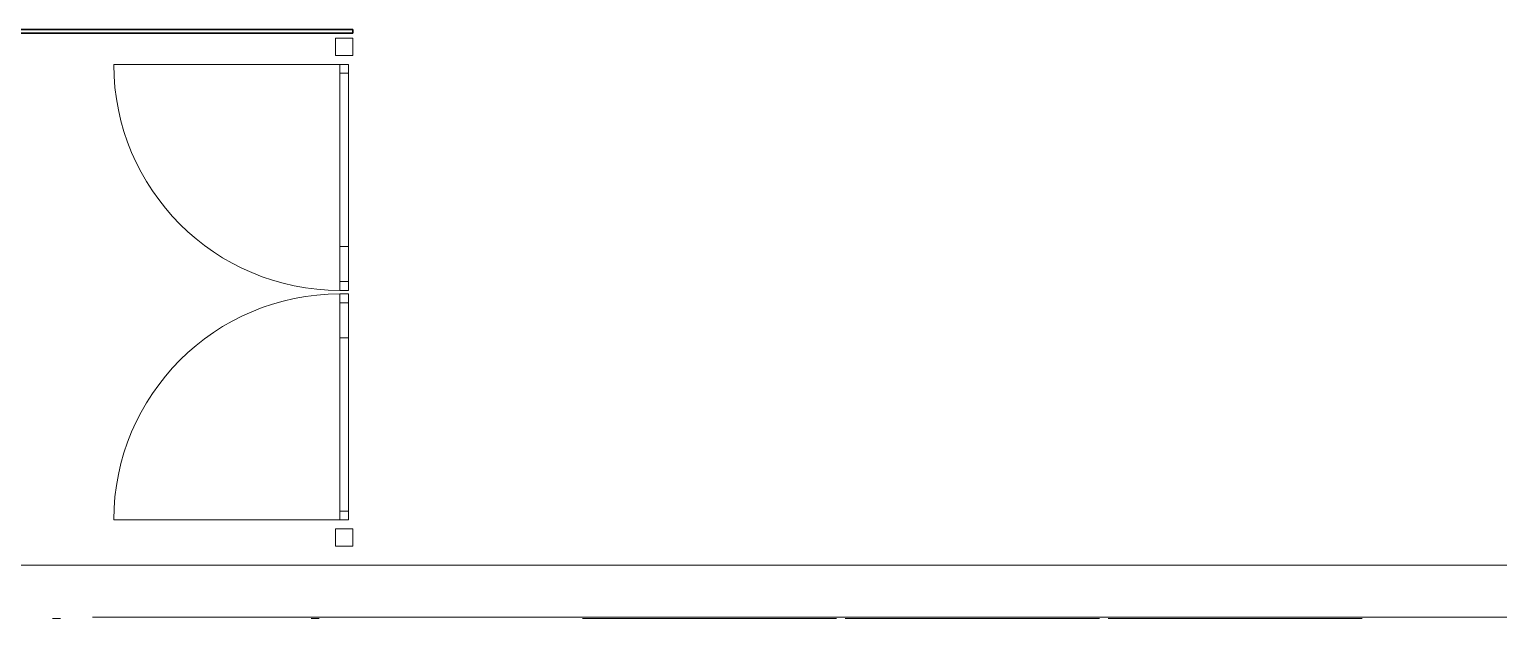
# Model space of a CAD drawing. Header units: millimetres. Extents: x 90978 to 295199, y -4084 to 97293.
# Drawn here: x 195920 to 204304, y 34696 to 38059 of the extents above; entities that cross this region are included whole.
import ezdxf

# ---------------------------------------------------------------- set-up
doc = ezdxf.new("R2010")
doc.units = ezdxf.units.MM
doc.header["$MEASUREMENT"] = 0
for name, color, linetype, lineweight in [('CSM-STL-XX-ZZ-M3-A-XXXX-00001_detached _19_04_21__rvt-1-Level 0$0$A-DETL-GENF', 7, 'CONTINUOUS', 9), ('CSM-STL-XX-ZZ-M3-A-XXXX-00001_detached _19_04_21__rvt-1-Level 0$0$A-GLAZ-CURT', 7, 'CONTINUOUS', 9), ('CSM-STL-XX-ZZ-M3-A-XXXX-00001_detached _19_04_21__rvt-1-Level 0$0$A-GLAZ-CWMG', 7, 'CONTINUOUS', 9), ('CSM-STL-XX-ZZ-M3-A-XXXX-00001_detached _19_04_21__rvt-1-Level 0$0$A-WALL', 7, 'CONTINUOUS', 9), ('CSM-STL-XX-ZZ-M3-A-XXXX-00001_detached _19_04_21__rvt-1-Level 0$0$L-SITE', 7, 'CONTINUOUS', 9)]:
    doc.layers.add(name, color=color, linetype=linetype, lineweight=lineweight)

msp = doc.modelspace()

# ---------------------------------------------------------------- linework, layer by layer
at = {"layer": 'CSM-STL-XX-ZZ-M3-A-XXXX-00001_detached _19_04_21__rvt-1-Level 0$0$A-DETL-GENF'}
for p, q in [((196051.1, 34695.7), (196098.1, 34695.7)), ((197527.3, 34695.7), (197574.3, 34695.7))]:
    msp.add_line(p, q, dxfattribs=at)
at = {"layer": 'CSM-STL-XX-ZZ-M3-A-XXXX-00001_detached _19_04_21__rvt-1-Level 0$0$A-GLAZ-CURT', "lineweight": 30}
for p, q in [((197766.6, 38059.2), (195800.8, 38059.2)), ((195800.8, 38037.2), (197766.6, 38037.2)), ((197766.6, 38037.2), (197766.6, 38059.2))]:
    msp.add_line(p, q, dxfattribs=at)
at = {"layer": 'CSM-STL-XX-ZZ-M3-A-XXXX-00001_detached _19_04_21__rvt-1-Level 0$0$A-GLAZ-CWMG'}
for p, q in [((200525.8, 34695.7), (199075.8, 34695.7)), ((202025.8, 34695.7), (200575.8, 34695.7)), ((203525.8, 34695.7), (202075.8, 34695.7))]:
    msp.add_line(p, q, dxfattribs=at)
at = {"layer": 'CSM-STL-XX-ZZ-M3-A-XXXX-00001_detached _19_04_21__rvt-1-Level 0$0$A-WALL'}
for p, q in [((196281.1, 35000.2), (195851.1, 35000.2)), ((196281.1, 35000.2), (211059.8, 35000.2)), ((196281.1, 34703.2), (205050.8, 34703.2)), ((205050.8, 34703.2), (196281.1, 34703.2))]:
    msp.add_line(p, q, dxfattribs=at)
at = {"layer": 'CSM-STL-XX-ZZ-M3-A-XXXX-00001_detached _19_04_21__rvt-1-Level 0$0$L-SITE', "lineweight": 20}
for p, q in [((197766.6, 38009.2), (197666.6, 38009.2)), ((197666.6, 38009.2), (197666.6, 37909.2)), ((197766.6, 37909.2), (197766.6, 38009.2)), ((197666.6, 37909.2), (197766.6, 37909.2)), ((197741.6, 37859.2), (197691.6, 37859.2)), ((197691.6, 37859.2), (197691.6, 37809.2)), ((197741.6, 37809.2), (197741.6, 37859.2)), ((197691.6, 37809.2), (197741.6, 37809.2)), ((197741.6, 36619.2), (197691.6, 36619.2)), ((197691.6, 36619.2), (197691.6, 36569.2)), ((197691.6, 36569.2), (197741.6, 36569.2)), ((197741.6, 36569.2), (197741.6, 36619.2)), ((197741.6, 36549.2), (197691.6, 36549.2)), ((197691.6, 36549.2), (197691.6, 36499.2)), ((197691.6, 36499.2), (197741.6, 36499.2)), ((197741.6, 36499.2), (197741.6, 36549.2)), ((197741.6, 35309.2), (197691.6, 35309.2)), ((197691.6, 35309.2), (197691.6, 35259.2)), ((197741.6, 35259.2), (197741.6, 35309.2)), ((197691.6, 35259.2), (197741.6, 35259.2)), ((197766.6, 35209.2), (197666.6, 35209.2)), ((197666.6, 35209.2), (197666.6, 35109.2)), ((197766.6, 35109.2), (197766.6, 35209.2)), ((197666.6, 35109.2), (197766.6, 35109.2))]:
    msp.add_line(p, q, dxfattribs=at)
at = {"layer": 'CSM-STL-XX-ZZ-M3-A-XXXX-00001_detached _19_04_21__rvt-1-Level 0$0$L-SITE'}
for p, q in [((197691.6, 37859.2), (196401.6, 37859.2)), ((197691.6, 36819.2), (197691.6, 37809.2)), ((197741.6, 37809.2), (197741.6, 36819.2)), ((197741.6, 36819.2), (197691.6, 36819.2)), ((197691.6, 36619.2), (197691.6, 36819.2)), ((197741.6, 36819.2), (197741.6, 36619.2)), ((197691.6, 36299.2), (197691.6, 36499.2)), ((197741.6, 36499.2), (197741.6, 36299.2)), ((197691.6, 36299.2), (197741.6, 36299.2)), ((197691.6, 35309.2), (197691.6, 36299.2)), ((197741.6, 36299.2), (197741.6, 35309.2)), ((197691.6, 35259.2), (196401.6, 35259.2))]:
    msp.add_line(p, q, dxfattribs=at)
for centre, start, end in [((197691.6, 37859.2), 180, 270), ((197691.6, 35259.2), 90, 180)]:
    msp.add_arc(centre, 1290, start, end, dxfattribs=at)

doc.saveas('drawing.dxf')
